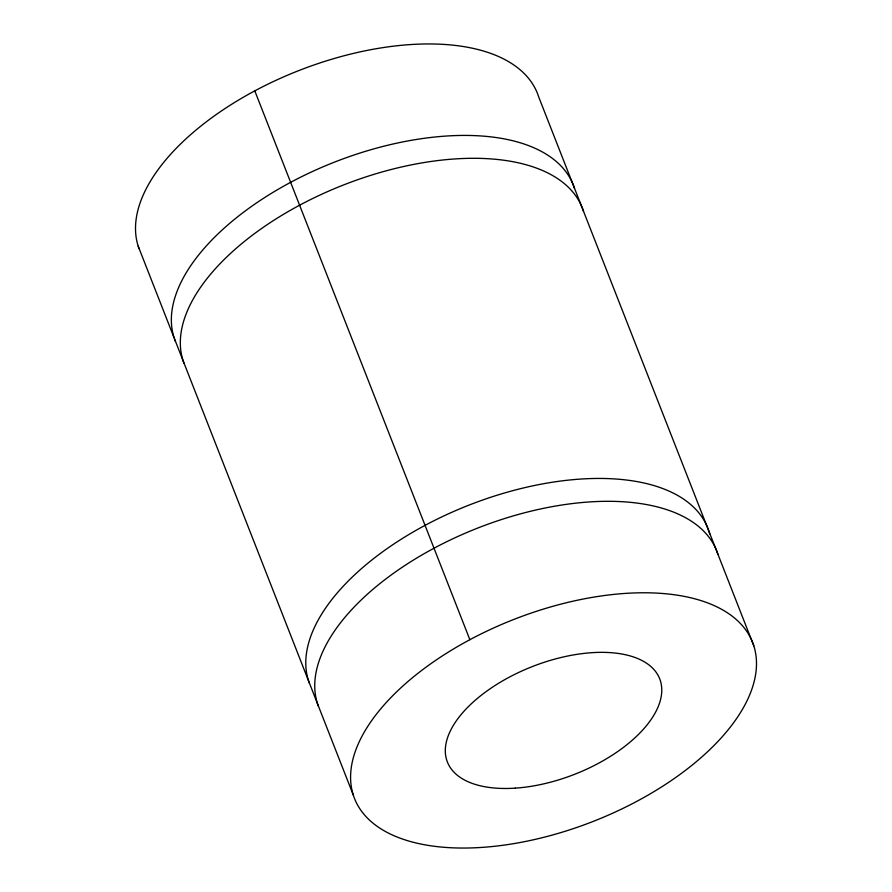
<?xml version="1.0" encoding="UTF-8"?>
<svg xmlns="http://www.w3.org/2000/svg" width="892" height="892" viewBox="0 0 892 892"><rect width="100%" height="100%" fill="white"/><g stroke="black" fill="none" stroke-linecap="round" stroke-linejoin="round"><path stroke-width="1.34" d="M753.796 645.797A213.79 108.501 -21.4 0 0 424.86 668.041A213.79 108.501 -21.4 0 0 481.97 847.4A213.79 108.501 -21.4 0 0 753.796 645.797L538.712 96.972A213.79 108.501 -21.4 0 0 303.012 68.963A213.79 108.501 -21.4 0 0 139.085 248.745M254.789 90.873L469.861 639.698M138.204 246.203L353.288 795.028M175.412 341.469A213.79 108.501 -21.4 0 1 174.475 338.949M174.052 337.678A213.79 108.501 -21.4 0 1 341.335 159.501A213.79 108.501 -21.4 0 1 574.559 188.446M183.897 363.077A213.79 108.501 -21.4 0 1 347.824 183.306A213.79 108.501 -21.4 0 1 583.524 211.315M309.357 683.227A213.79 108.501 -21.4 0 1 475.648 502.564A213.79 108.501 -21.4 0 1 709.709 533.918M318.321 706.096A213.79 108.501 -21.4 0 1 482.249 526.313A213.79 108.501 -21.4 0 1 717.948 554.322M515.364 788.138A114.02 57.868 -21.4 0 0 660.336 680.618A114.02 57.868 -21.4 0 0 484.913 692.482A114.02 57.868 -21.4 0 0 515.364 788.138"/></g></svg>
